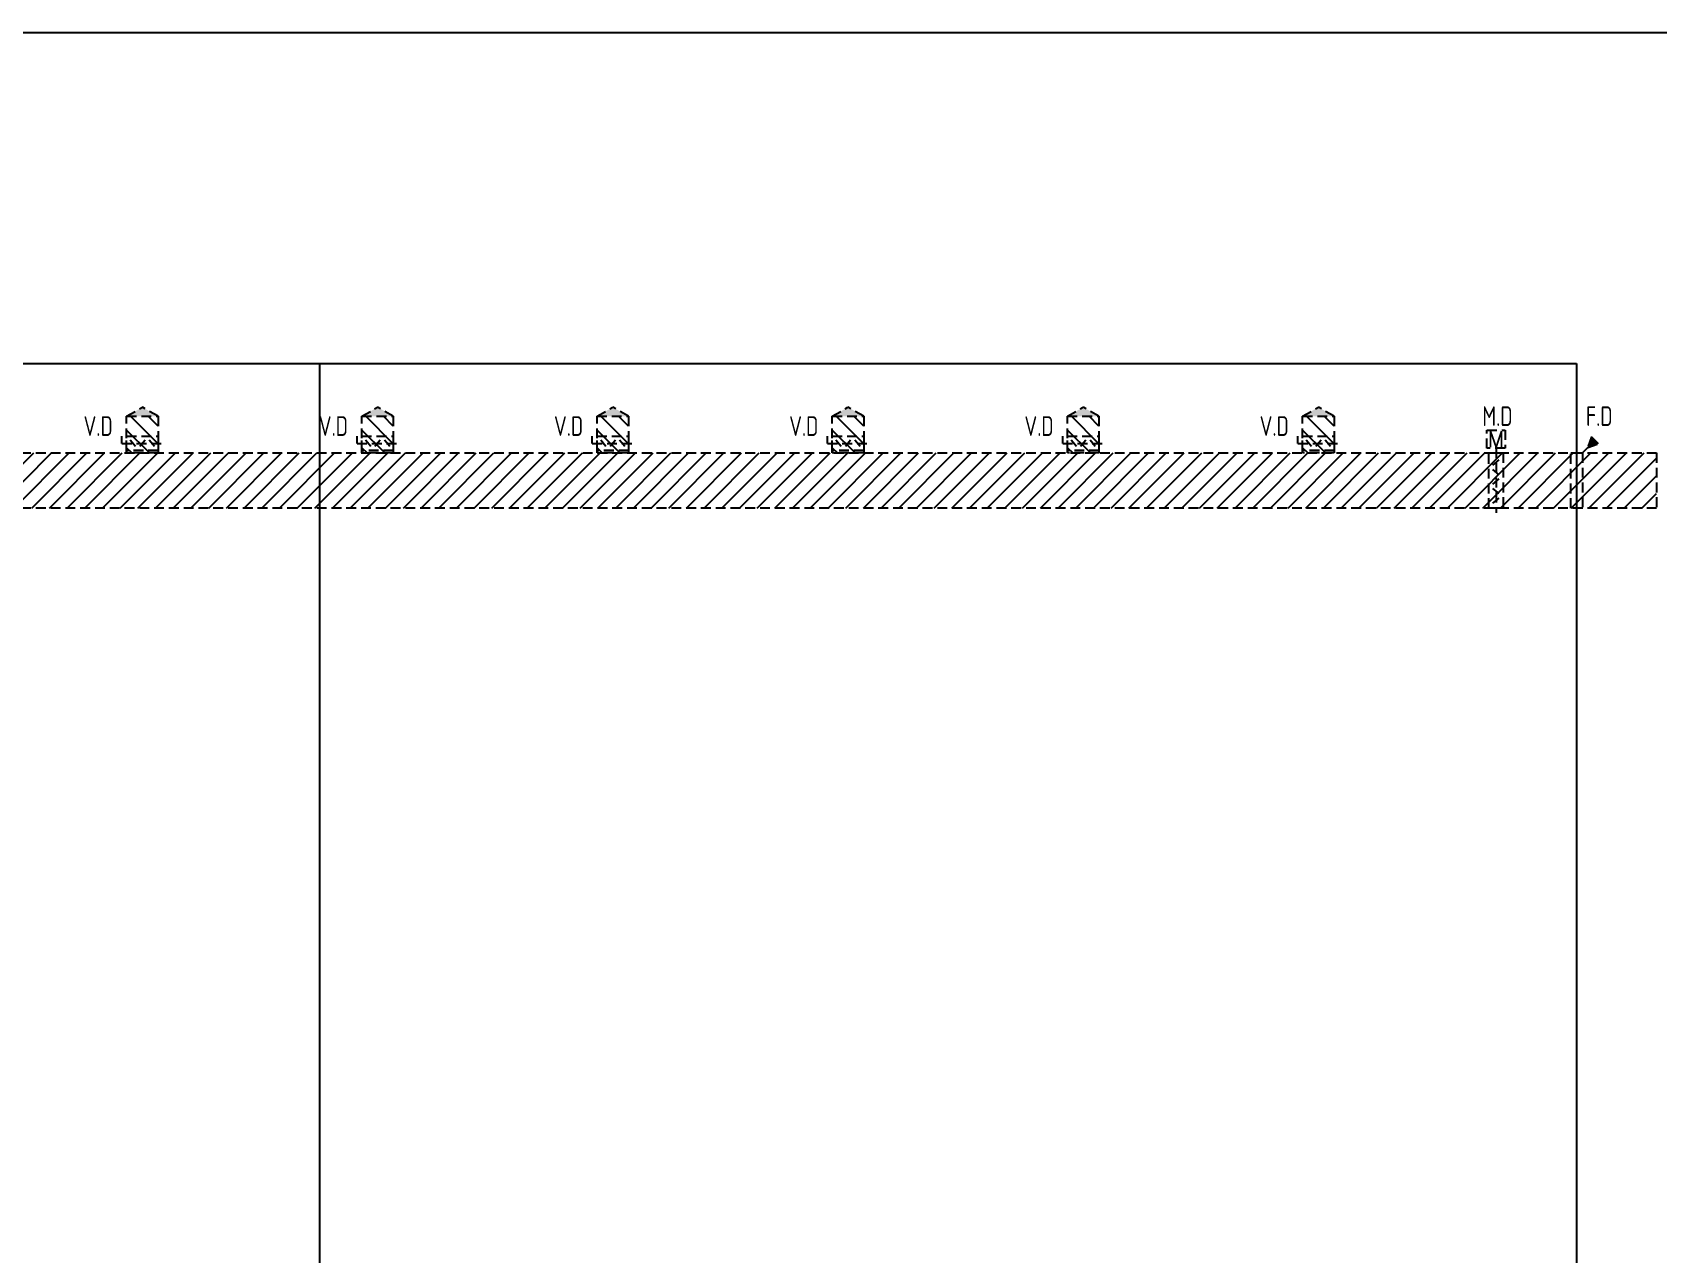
# Model space of a CAD drawing. Extents: x 41366 to 43339, y 84937 to 85507.
# Drawn here: x 41663.2 to 41869.4, y 85352.2 to 85507.1 of the extents above; entities that cross this region are included whole.
import ezdxf
from ezdxf.enums import TextEntityAlignment as Align

# ---------------------------------------------------------------- set-up
doc = ezdxf.new("R2010")
doc.units = 0
doc.header["$LTSCALE"] = 10
doc.linetypes.add('HIDDEN2', pattern=[0.1875, 0.125, -0.0625])
for name, color, linetype in [('A-DETL-01', 1, 'Continuous'), ('M-CMDUCT-LINE', 15, 'Continuous'), ('M-HVAC-CMDUCT', 150, 'Continuous'), ('M-HVAC-DAPR', 2, 'Continuous'), ('U-EX-TXT', 4, 'Continuous')]:
    doc.layers.add(name, color=color, linetype=linetype)
doc.styles.add('AA-TXT', font='isocp.shx', dxfattribs={"bigfont": 'chineset.shx'})
doc.styles.add('STDTEXT', font='simplex.shx', dxfattribs={"bigfont": 'china.shx'})

msp = doc.modelspace()

# ---------------------------------------------------------------- hatches: boundary and pattern name
at = {"layer": 'M-CMDUCT-LINE', "linetype": 'HIDDEN2'}
h = msp.add_hatch(dxfattribs=at)
h.set_pattern_fill('ANSI31', color=252, scale=0.5, angle=90, style=0)
h.set_pattern_definition([(135, (41851.5807, 86286.036), (-1.122532, -1.122532), [])])
h.paths.add_polyline_path([(41675.128, 85453.79), (41675.128, 85458.446), (41679.128, 85458.446), (41679.128, 85453.79)])
h = msp.add_hatch(dxfattribs=at)
h.set_pattern_fill('ANSI31', color=252, scale=0.5, angle=90, style=0)
h.set_pattern_definition([(135, (41881.4236, 86286.036), (-1.122532, -1.122532), [])])
h.paths.add_polyline_path([(41704.971, 85453.79), (41704.971, 85458.446), (41708.971, 85458.446), (41708.971, 85453.79)])
h = msp.add_hatch(dxfattribs=at)
h.set_pattern_fill('ANSI31', color=252, scale=0.5, angle=90, style=0)
h.set_pattern_definition([(135, (41911.2665, 86286.036), (-1.122532, -1.122532), [])])
h.paths.add_polyline_path([(41734.814, 85453.79), (41734.814, 85458.446), (41738.814, 85458.446), (41738.814, 85453.79)])
h = msp.add_hatch(dxfattribs=at)
h.set_pattern_fill('ANSI31', color=252, scale=0.5, angle=90, style=0)
h.set_pattern_definition([(135, (41941.1093, 86286.036), (-1.122532, -1.122532), [])])
h.paths.add_polyline_path([(41764.657, 85453.79), (41764.657, 85458.446), (41768.657, 85458.446), (41768.657, 85453.79)])
h = msp.add_hatch(dxfattribs=at)
h.set_pattern_fill('ANSI31', color=252, scale=0.5, angle=90, style=0)
h.set_pattern_definition([(135, (41970.9522, 86286.036), (-1.122532, -1.122532), [])])
h.paths.add_polyline_path([(41794.5, 85453.79), (41794.5, 85458.446), (41798.5, 85458.446), (41798.5, 85453.79)])
h = msp.add_hatch(dxfattribs=at)
h.set_pattern_fill('ANSI31', color=252, scale=0.5, angle=90, style=0)
h.set_pattern_definition([(135, (42000.7951, 86286.036), (-1.122532, -1.122532), [])])
h.paths.add_polyline_path([(41824.343, 85453.79), (41824.343, 85458.446), (41828.343, 85458.446), (41828.343, 85453.79)])
h = msp.add_hatch(dxfattribs=at)
h.set_pattern_fill('ANSI31', color=252, scale=0.5, style=0)
h.set_pattern_definition([(45, (42552.557, 85274.338), (-1.122532, 1.122532), [])])
h.paths.add_polyline_path([(41577.374, 85453.79), (41869.249, 85453.79), (41869.249, 85446.79), (41577.374, 85446.79)])
at = {"layer": 'M-HVAC-CMDUCT', "linetype": 'HIDDEN2'}
for points in [[(41675.128, 85458.446), (41679.128, 85458.446), (41677.128, 85459.601)], [(41704.971, 85458.446), (41708.971, 85458.446), (41706.971, 85459.601)], [(41734.814, 85458.446), (41738.814, 85458.446), (41736.814, 85459.601)], [(41764.657, 85458.446), (41768.657, 85458.446), (41766.657, 85459.601)], [(41794.5, 85458.446), (41798.5, 85458.446), (41796.5, 85459.601)], [(41824.343, 85458.446), (41828.343, 85458.446), (41826.343, 85459.601)]]:
    msp.add_hatch(color=252, dxfattribs=at).paths.add_polyline_path(points)
at = {"layer": 'M-HVAC-DAPR', "linetype": 'HIDDEN2'}
msp.add_hatch(color=252, dxfattribs=at).paths.add_polyline_path([(41860.974, 85455.821), (41860.533, 85454.498), (41861.857, 85454.939)])

# ---------------------------------------------------------------- linework, layer by layer
at = {"layer": 'A-DETL-01', "linetype": 'Continuous'}
for p, q in [((41481.917, 85465.141), (41859.106, 85465.141)), ((41699.614, 85465.141), (41699.614, 85184.775)), ((41859.106, 85465.141), (41859.106, 85174.942))]:
    msp.add_line(p, q, dxfattribs=at)
at = {"layer": 'DEFPOINTS', "color": 1}
msp.add_lwpolyline([(41365.567, 85507.146), (42076.347, 85507.146), (42076.347, 84936.686), (41365.567, 84936.686)], close=True, dxfattribs=at)
at = {"layer": 'M-HVAC-CMDUCT', "color": 252, "linetype": 'HIDDEN2'}
for p, q in [((41675.128, 85458.446), (41677.128, 85459.601)), ((41679.128, 85458.446), (41677.128, 85459.601)), ((41704.971, 85458.446), (41706.971, 85459.601)), ((41708.971, 85458.446), (41706.971, 85459.601)), ((41734.814, 85458.446), (41736.814, 85459.601)), ((41738.814, 85458.446), (41736.814, 85459.601)), ((41764.657, 85458.446), (41766.657, 85459.601)), ((41768.657, 85458.446), (41766.657, 85459.601)), ((41794.5, 85458.446), (41796.5, 85459.601)), ((41798.5, 85458.446), (41796.5, 85459.601)), ((41824.343, 85458.446), (41826.343, 85459.601)), ((41828.343, 85458.446), (41826.343, 85459.601)), ((41675.128, 85458.446), (41679.128, 85458.446)), ((41704.971, 85458.446), (41708.971, 85458.446)), ((41734.814, 85458.446), (41738.814, 85458.446)), ((41764.657, 85458.446), (41768.657, 85458.446)), ((41794.5, 85458.446), (41798.5, 85458.446)), ((41824.343, 85458.446), (41828.343, 85458.446))]:
    msp.add_line(p, q, dxfattribs=at)
for points in [[(41675.128, 85453.79), (41675.128, 85458.446), (41679.128, 85458.446), (41679.128, 85453.79)], [(41704.971, 85453.79), (41704.971, 85458.446), (41708.971, 85458.446), (41708.971, 85453.79)], [(41734.814, 85453.79), (41734.814, 85458.446), (41738.814, 85458.446), (41738.814, 85453.79)], [(41764.657, 85453.79), (41764.657, 85458.446), (41768.657, 85458.446), (41768.657, 85453.79)], [(41794.5, 85453.79), (41794.5, 85458.446), (41798.5, 85458.446), (41798.5, 85453.79)], [(41824.343, 85453.79), (41824.343, 85458.446), (41828.343, 85458.446), (41828.343, 85453.79)], [(41577.374, 85453.79), (41869.249, 85453.79), (41869.249, 85446.79), (41577.374, 85446.79)]]:
    msp.add_lwpolyline(points, close=True, dxfattribs=at)
at = {"layer": 'M-HVAC-DAPR', "color": 252, "linetype": 'HIDDEN2'}
for p, q in [((41674.528, 85455.011), (41674.528, 85455.906)), ((41674.528, 85455.011), (41679.728, 85455.011)), ((41675.128, 85455.911), (41679.128, 85455.911)), ((41675.128, 85454.111), (41675.128, 85455.911)), ((41676.264, 85454.611), (41675.593, 85455.411)), ((41677.464, 85455.411), (41676.793, 85454.611)), ((41678.664, 85454.611), (41677.993, 85455.411)), ((41679.128, 85455.911), (41679.128, 85454.111)), ((41704.371, 85455.011), (41704.371, 85455.906)), ((41704.371, 85455.011), (41709.571, 85455.011)), ((41704.971, 85455.911), (41708.971, 85455.911)), ((41704.971, 85454.111), (41704.971, 85455.911)), ((41706.107, 85454.611), (41705.435, 85455.411)), ((41707.307, 85455.411), (41706.635, 85454.611)), ((41708.507, 85454.611), (41707.835, 85455.411)), ((41708.971, 85455.911), (41708.971, 85454.111)), ((41734.214, 85455.011), (41734.214, 85455.906)), ((41734.214, 85455.011), (41739.414, 85455.011)), ((41734.814, 85455.911), (41738.814, 85455.911)), ((41734.814, 85454.111), (41734.814, 85455.911)), ((41735.95, 85454.611), (41735.278, 85455.411)), ((41737.15, 85455.411), (41736.478, 85454.611)), ((41738.35, 85454.611), (41737.678, 85455.411)), ((41738.814, 85455.911), (41738.814, 85454.111)), ((41764.057, 85455.011), (41764.057, 85455.906)), ((41764.057, 85455.011), (41769.257, 85455.011)), ((41764.657, 85455.911), (41768.657, 85455.911)), ((41764.657, 85454.111), (41764.657, 85455.911)), ((41765.793, 85454.611), (41765.121, 85455.411)), ((41766.993, 85455.411), (41766.321, 85454.611)), ((41768.193, 85454.611), (41767.521, 85455.411)), ((41768.657, 85455.911), (41768.657, 85454.111)), ((41793.9, 85455.011), (41793.9, 85455.906)), ((41793.9, 85455.011), (41799.1, 85455.011)), ((41794.5, 85455.911), (41798.5, 85455.911)), ((41794.5, 85454.111), (41794.5, 85455.911)), ((41795.635, 85454.611), (41794.964, 85455.411)), ((41796.835, 85455.411), (41796.164, 85454.611)), ((41798.035, 85454.611), (41797.364, 85455.411)), ((41798.5, 85455.911), (41798.5, 85454.111)), ((41823.743, 85455.011), (41823.743, 85455.906)), ((41823.743, 85455.011), (41828.943, 85455.011)), ((41824.343, 85455.911), (41828.343, 85455.911)), ((41824.343, 85454.111), (41824.343, 85455.911)), ((41825.478, 85454.611), (41824.807, 85455.411)), ((41826.678, 85455.411), (41826.007, 85454.611)), ((41827.878, 85454.611), (41827.207, 85455.411)), ((41828.343, 85455.911), (41828.343, 85454.111)), ((41859.826, 85453.79), (41861.415, 85455.38)), ((41679.128, 85454.111), (41675.128, 85454.111)), ((41708.971, 85454.111), (41704.971, 85454.111)), ((41738.814, 85454.111), (41734.814, 85454.111)), ((41768.657, 85454.111), (41764.657, 85454.111)), ((41798.5, 85454.111), (41794.5, 85454.111)), ((41828.343, 85454.111), (41824.343, 85454.111)), ((41848.476, 85452.229), (41849.276, 85452.9)), ((41848.876, 85454.39), (41848.876, 85446.19)), ((41849.276, 85451.029), (41848.476, 85451.7)), ((41848.476, 85449.829), (41849.276, 85450.5)), ((41849.276, 85448.629), (41848.476, 85449.3)), ((41848.476, 85447.404), (41849.276, 85448.075))]:
    msp.add_line(p, q, dxfattribs=at)
for points in [[(41847.726, 85454.39), (41847.726, 85456.69), (41850.026, 85456.69), (41850.026, 85454.39)], [(41860.974, 85455.821), (41860.533, 85454.498), (41861.857, 85454.939)], [(41847.976, 85453.79), (41849.776, 85453.79), (41849.776, 85446.79), (41847.976, 85446.79)], [(41858.386, 85446.79), (41858.386, 85453.79), (41859.826, 85453.79), (41859.826, 85446.79)]]:
    msp.add_lwpolyline(points, close=True, dxfattribs=at)
at = {"layer": 'M-HVAC-DAPR', "color": 252, "linetype": 'HIDDEN2', "const_width": 0.1}
for points in [[(41675.928, 85454.961, -1), (41675.928, 85455.061, -1)], [(41677.128, 85454.961, -1), (41677.128, 85455.061, -1)], [(41678.328, 85454.961, -1), (41678.328, 85455.061, -1)], [(41705.771, 85454.961, -1), (41705.771, 85455.061, -1)], [(41706.971, 85454.961, -1), (41706.971, 85455.061, -1)], [(41708.171, 85454.961, -1), (41708.171, 85455.061, -1)], [(41735.614, 85454.961, -1), (41735.614, 85455.061, -1)], [(41736.814, 85454.961, -1), (41736.814, 85455.061, -1)], [(41738.014, 85454.961, -1), (41738.014, 85455.061, -1)], [(41765.457, 85454.961, -1), (41765.457, 85455.061, -1)], [(41766.657, 85454.961, -1), (41766.657, 85455.061, -1)], [(41767.857, 85454.961, -1), (41767.857, 85455.061, -1)], [(41795.3, 85454.961, -1), (41795.3, 85455.061, -1)], [(41796.5, 85454.961, -1), (41796.5, 85455.061, -1)], [(41797.7, 85454.961, -1), (41797.7, 85455.061, -1)], [(41825.143, 85454.961, -1), (41825.143, 85455.061, -1)], [(41826.343, 85454.961, -1), (41826.343, 85455.061, -1)], [(41827.543, 85454.961, -1), (41827.543, 85455.061, -1)], [(41848.926, 85452.565, 1), (41848.826, 85452.565, 1)], [(41848.926, 85451.365, 1), (41848.826, 85451.365, 1)], [(41848.926, 85450.165, 1), (41848.826, 85450.165, 1)], [(41848.926, 85448.965, 1), (41848.826, 85448.965, 1)], [(41848.926, 85447.739, 1), (41848.826, 85447.739, 1)]]:
    msp.add_lwpolyline(points, format="xyb", close=True, dxfattribs=at)

# ---------------------------------------------------------------- texts
at = {"layer": 'M-HVAC-DAPR', "color": 252, "linetype": 'HIDDEN2', "style": 'STDTEXT'}
msp.add_text('M', height=2, dxfattribs=at).set_placement((41848.876, 85455.54), align=Align.MIDDLE)
at = {"layer": 'U-EX-TXT', "color": 252, "linetype": 'HIDDEN2', "style": 'AA-TXT', "width": 0.8}
for s, p in [('M.D', (41849.051, 85458.462)), ('F.D', (41861.971, 85458.462)), ('V.D', (41671.519, 85457.205)), ('V.D', (41701.362, 85457.205)), ('V.D', (41731.205, 85457.205)), ('V.D', (41761.047, 85457.205)), ('V.D', (41790.89, 85457.205)), ('V.D', (41820.733, 85457.205))]:
    msp.add_text(s, height=2.5, dxfattribs=at).set_placement(p, align=Align.MIDDLE_CENTER)

doc.saveas('drawing.dxf')
